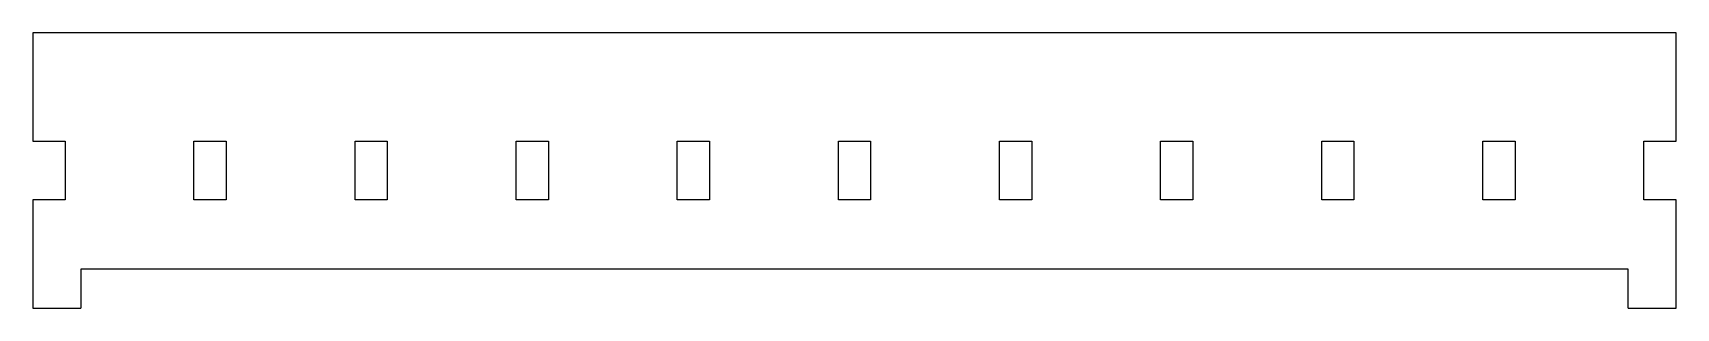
# Model space of a CAD drawing. Extents: x 178 to 346, y 24 to 52.
import ezdxf

# ---------------------------------------------------------------- set-up
doc = ezdxf.new("R2010")
doc.units = 0
doc.layers.add('Shape2DView005', color=7, linetype='CONTINUOUS')

msp = doc.modelspace()

# ---------------------------------------------------------------- linework, layer by layer
at = {"layer": 'Shape2DView005'}
for p, q in [((178.2, 51.9), (178.2, 40.8)), ((346.5, 51.9), (178.2, 51.9)), ((346.5, 40.8), (346.5, 51.9)), ((178.2, 40.8), (181.5, 40.8)), ((181.5, 40.8), (181.5, 34.8)), ((194.7, 34.8), (194.7, 40.8)), ((194.7, 40.8), (198, 40.8)), ((198, 40.8), (198, 34.8)), ((211.2, 34.8), (211.2, 40.8)), ((211.2, 40.8), (214.5, 40.8)), ((214.5, 40.8), (214.5, 34.8)), ((227.7, 34.8), (227.7, 40.8)), ((227.7, 40.8), (231, 40.8)), ((231, 40.8), (231, 34.8)), ((244.2, 34.8), (244.2, 40.8)), ((244.2, 40.8), (247.5, 40.8)), ((247.5, 40.8), (247.5, 34.8)), ((260.7, 34.8), (260.7, 40.8)), ((260.7, 40.8), (264, 40.8)), ((264, 40.8), (264, 34.8)), ((277.2, 34.8), (277.2, 40.8)), ((277.2, 40.8), (280.5, 40.8)), ((280.5, 40.8), (280.5, 34.8)), ((293.7, 34.8), (293.7, 40.8)), ((293.7, 40.8), (297, 40.8)), ((297, 40.8), (297, 34.8)), ((310.2, 34.8), (310.2, 40.8)), ((310.2, 40.8), (313.5, 40.8)), ((313.5, 40.8), (313.5, 34.8)), ((326.7, 34.8), (326.7, 40.8)), ((326.7, 40.8), (330, 40.8)), ((330, 40.8), (330, 34.8)), ((343.2, 40.8), (346.5, 40.8)), ((343.2, 34.8), (343.2, 40.8)), ((178.2, 34.8), (178.2, 23.7)), ((181.5, 34.8), (178.2, 34.8)), ((198, 34.8), (194.7, 34.8)), ((214.5, 34.8), (211.2, 34.8)), ((231, 34.8), (227.7, 34.8)), ((247.5, 34.8), (244.2, 34.8)), ((264, 34.8), (260.7, 34.8)), ((280.5, 34.8), (277.2, 34.8)), ((297, 34.8), (293.7, 34.8)), ((313.5, 34.8), (310.2, 34.8)), ((330, 34.8), (326.7, 34.8)), ((346.5, 34.8), (343.2, 34.8)), ((346.5, 23.7), (346.5, 34.8)), ((183.1, 27.7), (183.1, 23.7)), ((341.6, 27.7), (183.1, 27.7)), ((341.6, 23.7), (341.6, 27.7)), ((178.2, 23.7), (183.1, 23.7)), ((341.6, 23.7), (346.5, 23.7))]:
    msp.add_line(p, q, dxfattribs=at)

doc.saveas('drawing.dxf')
